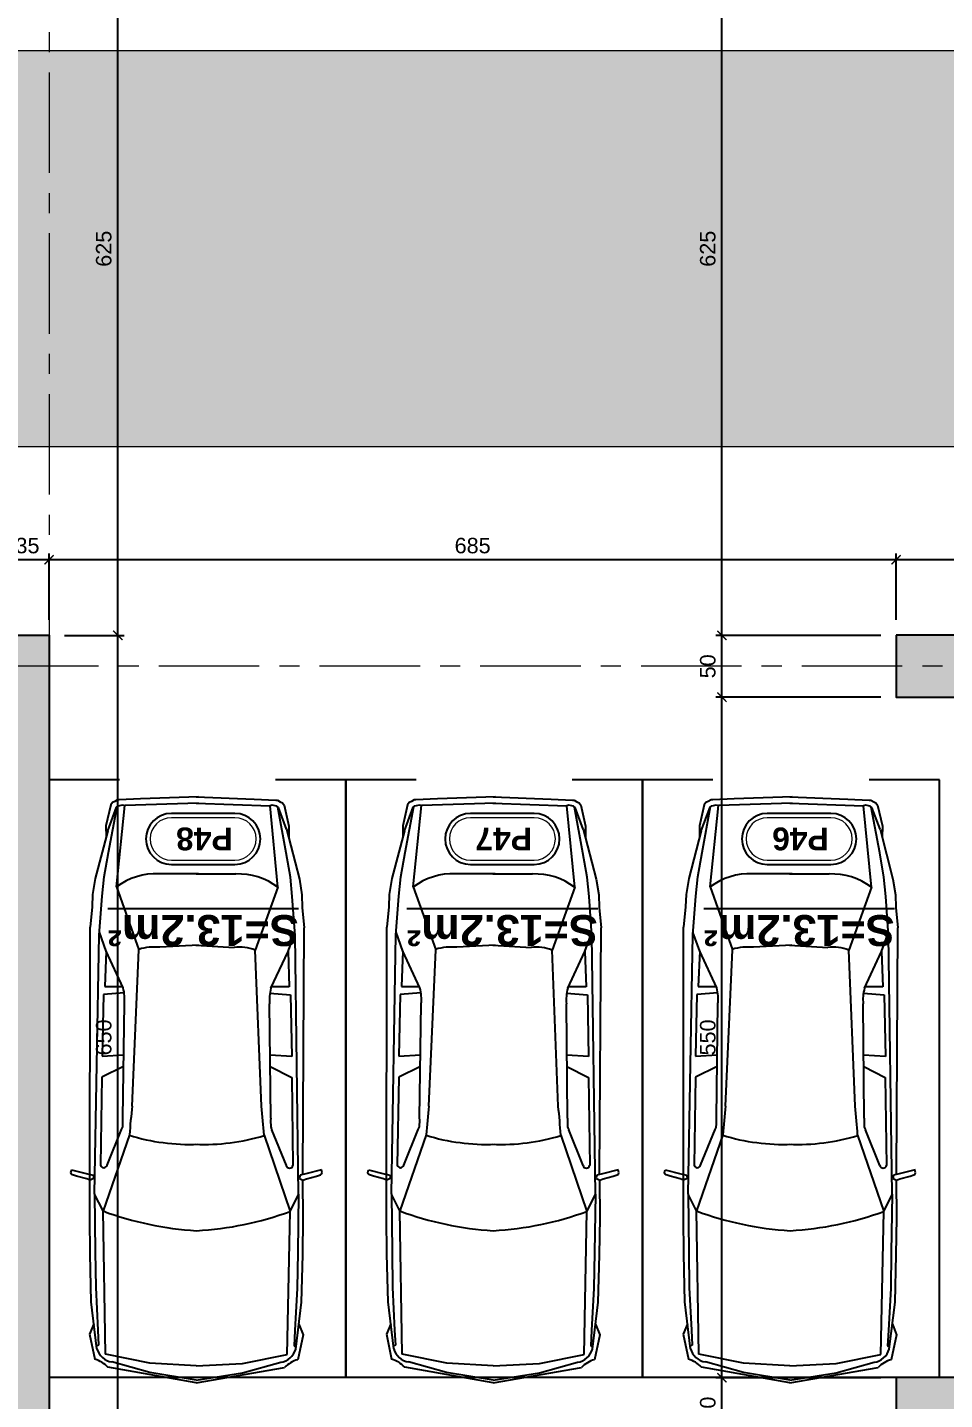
# Model space of a CAD drawing. Header units: centimetres. Extents: x 60496 to 66049, y -55119 to -48212.
# Drawn here: x 62635 to 63377, y -51265 to -50156 of the extents above; entities that cross this region are included whole.
import ezdxf
from ezdxf.enums import TextEntityAlignment as Align

# ---------------------------------------------------------------- set-up
doc = ezdxf.new("R2010")
doc.units = ezdxf.units.CM
doc.header["$LTSCALE"] = 50
doc.header["$MEASUREMENT"] = 0
doc.linetypes.add('AXES', pattern=[2, 1.25, -0.25, 0.25, -0.25])
doc.linetypes.add('CONTINU', pattern=[0])
doc.layers.get('0').update_dxf_attribs({"color": 8})
for name, color, linetype in [('AXES', 10, 'AXES'), ('BETON COUPE', 3, 'CONTINU'), ('BETON TRAME', 252, 'Continuous'), ('COTE 50ème', 1, 'Continuous'), ('FINI', 251, 'Continuous'), ('PILIER', 7, 'Continuous'), ('TEXTE', 7, 'Continuous')]:
    doc.layers.add(name, color=color, linetype=linetype)
for name, color, linetype, lineweight in [('BETON HACHURE', 253, 'Continuous', 13), ('EXISTANT COUPE', 251, 'Continuous', 40), ('MACONNERIE COUPE', 7, 'Continuous', 30)]:
    doc.layers.add(name, color=color, linetype=linetype, lineweight=lineweight)
doc.layers.add('New_2D Drafting - General_Pen_No__4', color=252, linetype='Continuous', lineweight=13, true_color=0x696969)
doc.styles.add('BRMNAMES', font='swisseb.ttf', dxfattribs={"height": 20})
doc.styles.add('RS_TEXT_1.50', font='arial.ttf', dxfattribs={"height": 12.5})
doc.styles.add('RS_TXT_50', font='arial.ttf', dxfattribs={"height": 12.5})
doc.dimstyles.new('RS_50CM_LINEAIRE', dxfattribs={"dimscale": 5, "dimtxt": 12.5, "dimasz": 1.5, "dimexe": 1, "dimexo": 2.5, "dimgap": 1, "dimtad": 1, "dimdec": 1, "dimrnd": 0.5, "dimdsep": 46, "dimtxsty": 'RS_TXT_50', "dimblk1": 'ARCHTICK', "dimblk2": 'ARCHTICK', "dimsah": 1, "dimcen": 2.5, "dimdle": 1, "dimclrt": 4, "dimadec": 0, "dimazin": 2, "dimtfac": 1, "dimtdec": 1, "dimtix": 1, "dimtmove": 2, "dimatfit": 3, "dimfxl": 1, "dimtolj": 1, "dimtzin": 0, "dimarcsym": 0})

# ---------------------------------------------------------------- blocks, each defined once
blk = doc.blocks.new('A$Ce9568e5d')
at = {"layer": 'AXES', "lineweight": 5, "ltscale": 1.3}
for p, q in [((35, 1580), (35, -1344.97)), ((3195, 190), (-1985, 190))]:
    blk.add_line(p, q, dxfattribs=at)
blk = doc.blocks.new('_ArchTick')
at = {"color": 0, "linetype": 'ByBlock', "const_width": 0.15}
blk.add_lwpolyline([(-0.5, -0.5), (0.5, 0.5)], dxfattribs=at)
blk = doc.blocks.new('*D1273')
at = {"layer": 'COTE 50ème', "color": 0, "lineweight": -2, "ltscale": 0.5, "transparency": 16777216}
for p, q in [((62665.5, -50647.4), (62713.6, -50647.4)), ((62708.6, -51302.4), (62708.6, -50642.4)), ((62665.5, -51297.4), (62713.6, -51297.4))]:
    blk.add_line(p, q, dxfattribs=at)
at = {"layer": 'Defpoints', "color": 0, "ltscale": 0.5, "transparency": 16777216}
for p in [(62653, -50647.4), (62708.6, -50647.4), (62653, -51297.4)]:
    blk.add_point(p, dxfattribs=at)
at = {"layer": 'COTE 50ème', "color": 0, "lineweight": -2, "ltscale": 0.5, "transparency": 16777216, "xscale": 7.5, "yscale": 7.5, "zscale": 7.5}
for p, rotation in [((62708.6, -50647.4), 90), ((62708.6, -51297.4), 270)]:
    blk.add_blockref('_ArchTick', p, dxfattribs=dict(at, rotation=rotation))
at = {"layer": 'COTE 50ème', "color": 4, "ltscale": 0.5, "transparency": 16777216, "insert": (62697.2, -50972.4), "char_height": 12.5, "attachment_point": 5, "rotation": 90, "style": 'RS_TXT_50'}
blk.add_mtext('\\A1;650', dxfattribs=at)
blk = doc.blocks.new('*D1274')
at = {"layer": 'COTE 50ème', "color": 0, "lineweight": -2, "ltscale": 0.5, "transparency": 16777216}
for p, q in [((62708.6, -50652.4), (62708.6, -50017.4)), ((62665.5, -50022.4), (62713.6, -50022.4)), ((62665.5, -50647.4), (62713.6, -50647.4))]:
    blk.add_line(p, q, dxfattribs=at)
at = {"layer": 'Defpoints', "color": 0, "ltscale": 0.5, "transparency": 16777216}
for p in [(62653, -50022.4), (62708.6, -50022.4), (62653, -50647.4)]:
    blk.add_point(p, dxfattribs=at)
at = {"layer": 'COTE 50ème', "color": 0, "lineweight": -2, "ltscale": 0.5, "transparency": 16777216, "xscale": 7.5, "yscale": 7.5, "zscale": 7.5}
for p, rotation in [((62708.6, -50022.4), 90), ((62708.6, -50647.4), 270)]:
    blk.add_blockref('_ArchTick', p, dxfattribs=dict(at, rotation=rotation))
at = {"layer": 'COTE 50ème', "color": 4, "ltscale": 0.5, "transparency": 16777216, "insert": (62697.2, -50334.9), "char_height": 12.5, "attachment_point": 5, "rotation": 90, "style": 'RS_TXT_50'}
blk.add_mtext('\\A1;625', dxfattribs=at)
blk = doc.blocks.new('*D1293')
at = {"layer": 'COTE 50ème', "color": 0, "lineweight": -2, "ltscale": 0.5, "transparency": 16777216}
for p, q in [((63325.5, -51247.4), (63192.1, -51247.4)), ((63197.1, -51302.4), (63197.1, -51242.4)), ((63325.5, -51297.4), (63192.1, -51297.4))]:
    blk.add_line(p, q, dxfattribs=at)
at = {"layer": 'Defpoints', "color": 0, "ltscale": 0.5, "transparency": 16777216}
for p in [(63197.1, -51247.4), (63338, -51247.4), (63338, -51297.4)]:
    blk.add_point(p, dxfattribs=at)
at = {"layer": 'COTE 50ème', "color": 0, "lineweight": -2, "ltscale": 0.5, "transparency": 16777216, "xscale": 7.5, "yscale": 7.5, "zscale": 7.5}
for p, rotation in [((63197.1, -51247.4), 90), ((63197.1, -51297.4), 270)]:
    blk.add_blockref('_ArchTick', p, dxfattribs=dict(at, rotation=rotation))
at = {"layer": 'COTE 50ème', "color": 4, "ltscale": 0.5, "transparency": 16777216, "insert": (63185.7, -51272.4), "char_height": 12.5, "attachment_point": 5, "rotation": 90, "style": 'RS_TXT_50'}
blk.add_mtext('\\A1;50', dxfattribs=at)
blk = doc.blocks.new('*D1294')
at = {"layer": 'COTE 50ème', "color": 0, "lineweight": -2, "ltscale": 0.5, "transparency": 16777216}
for p, q in [((63197.1, -51252.4), (63197.1, -50692.4)), ((63325.5, -50697.4), (63192.1, -50697.4)), ((63325.5, -51247.4), (63192.1, -51247.4))]:
    blk.add_line(p, q, dxfattribs=at)
at = {"layer": 'Defpoints', "color": 0, "ltscale": 0.5, "transparency": 16777216}
for p in [(63197.1, -50697.4), (63338, -50697.4), (63338, -51247.4)]:
    blk.add_point(p, dxfattribs=at)
at = {"layer": 'COTE 50ème', "color": 0, "lineweight": -2, "ltscale": 0.5, "transparency": 16777216, "xscale": 7.5, "yscale": 7.5, "zscale": 7.5}
for p, rotation in [((63197.1, -50697.4), 90), ((63197.1, -51247.4), 270)]:
    blk.add_blockref('_ArchTick', p, dxfattribs=dict(at, rotation=rotation))
at = {"layer": 'COTE 50ème', "color": 4, "ltscale": 0.5, "transparency": 16777216, "insert": (63185.7, -50972.4), "char_height": 12.5, "attachment_point": 5, "rotation": 90, "style": 'RS_TXT_50'}
blk.add_mtext('\\A1;550', dxfattribs=at)
blk = doc.blocks.new('*D1295')
at = {"layer": 'COTE 50ème', "color": 0, "lineweight": -2, "ltscale": 0.5, "transparency": 16777216}
for p, q in [((63325.5, -50647.4), (63192.1, -50647.4)), ((63197.1, -50702.4), (63197.1, -50642.4)), ((63325.5, -50697.4), (63192.1, -50697.4))]:
    blk.add_line(p, q, dxfattribs=at)
at = {"layer": 'Defpoints', "color": 0, "ltscale": 0.5, "transparency": 16777216}
for p in [(63197.1, -50647.4), (63338, -50647.4), (63338, -50697.4)]:
    blk.add_point(p, dxfattribs=at)
at = {"layer": 'COTE 50ème', "color": 0, "lineweight": -2, "ltscale": 0.5, "transparency": 16777216, "xscale": 7.5, "yscale": 7.5, "zscale": 7.5}
for p, rotation in [((63197.1, -50647.4), 90), ((63197.1, -50697.4), 270)]:
    blk.add_blockref('_ArchTick', p, dxfattribs=dict(at, rotation=rotation))
at = {"layer": 'COTE 50ème', "color": 4, "ltscale": 0.5, "transparency": 16777216, "insert": (63185.7, -50672.4), "char_height": 12.5, "attachment_point": 5, "rotation": 90, "style": 'RS_TXT_50'}
blk.add_mtext('\\A1;50', dxfattribs=at)
blk = doc.blocks.new('*D1296')
at = {"layer": 'COTE 50ème', "color": 0, "lineweight": -2, "ltscale": 0.5, "transparency": 16777216}
for p, q in [((63197.1, -50652.4), (63197.1, -50017.4)), ((63325.5, -50022.4), (63192.1, -50022.4)), ((63325.5, -50647.4), (63192.1, -50647.4))]:
    blk.add_line(p, q, dxfattribs=at)
at = {"layer": 'Defpoints', "color": 0, "ltscale": 0.5, "transparency": 16777216}
for p in [(63197.1, -50022.4), (63338, -50022.4), (63338, -50647.4)]:
    blk.add_point(p, dxfattribs=at)
at = {"layer": 'COTE 50ème', "color": 0, "lineweight": -2, "ltscale": 0.5, "transparency": 16777216, "xscale": 7.5, "yscale": 7.5, "zscale": 7.5}
for p, rotation in [((63197.1, -50022.4), 90), ((63197.1, -50647.4), 270)]:
    blk.add_blockref('_ArchTick', p, dxfattribs=dict(at, rotation=rotation))
at = {"layer": 'COTE 50ème', "color": 4, "ltscale": 0.5, "transparency": 16777216, "insert": (63185.7, -50334.9), "char_height": 12.5, "attachment_point": 5, "rotation": 90, "style": 'RS_TXT_50'}
blk.add_mtext('\\A1;625', dxfattribs=at)
blk = doc.blocks.new('*D1238')
at = {"layer": 'COTE 50ème', "color": 0, "lineweight": -2, "ltscale": 0.5, "transparency": 16777216}
for p, q in [((63338, -50634.9), (63338, -50581.3)), ((63488, -50634.9), (63488, -50581.3)), ((63493, -50586.3), (63333, -50586.3))]:
    blk.add_line(p, q, dxfattribs=at)
at = {"layer": 'Defpoints', "color": 0, "ltscale": 0.5, "transparency": 16777216}
for p in [(63338, -50586.3), (63338, -50647.4), (63488, -50647.4)]:
    blk.add_point(p, dxfattribs=at)
at = {"layer": 'COTE 50ème', "color": 0, "lineweight": -2, "ltscale": 0.5, "transparency": 16777216, "xscale": 7.5, "yscale": 7.5, "zscale": 7.5, "rotation": 180}
blk.add_blockref('_ArchTick', (63338, -50586.3), dxfattribs=at)
at = {"layer": 'COTE 50ème', "color": 0, "lineweight": -2, "ltscale": 0.5, "transparency": 16777216, "xscale": 7.5, "yscale": 7.5, "zscale": 7.5}
blk.add_blockref('_ArchTick', (63488, -50586.3), dxfattribs=at)
at = {"layer": 'COTE 50ème', "color": 4, "ltscale": 0.5, "transparency": 16777216, "insert": (63413, -50574.9), "char_height": 12.5, "attachment_point": 5, "style": 'RS_TXT_50'}
blk.add_mtext('\\A1;150', dxfattribs=at)
blk = doc.blocks.new('*D1239')
at = {"layer": 'COTE 50ème', "color": 0, "lineweight": -2, "ltscale": 0.5, "transparency": 16777216}
for p, q in [((62653, -50634.9), (62653, -50581.3)), ((63338, -50634.9), (63338, -50581.3)), ((63343, -50586.3), (62648, -50586.3))]:
    blk.add_line(p, q, dxfattribs=at)
at = {"layer": 'Defpoints', "color": 0, "ltscale": 0.5, "transparency": 16777216}
for p in [(62653, -50586.3), (62653, -50647.4), (63338, -50647.4)]:
    blk.add_point(p, dxfattribs=at)
at = {"layer": 'COTE 50ème', "color": 0, "lineweight": -2, "ltscale": 0.5, "transparency": 16777216, "xscale": 7.5, "yscale": 7.5, "zscale": 7.5, "rotation": 180}
blk.add_blockref('_ArchTick', (62653, -50586.3), dxfattribs=at)
at = {"layer": 'COTE 50ème', "color": 0, "lineweight": -2, "ltscale": 0.5, "transparency": 16777216, "xscale": 7.5, "yscale": 7.5, "zscale": 7.5}
blk.add_blockref('_ArchTick', (63338, -50586.3), dxfattribs=at)
at = {"layer": 'COTE 50ème', "color": 4, "ltscale": 0.5, "transparency": 16777216, "insert": (62995.5, -50574.9), "char_height": 12.5, "attachment_point": 5, "style": 'RS_TXT_50'}
blk.add_mtext('\\A1;685', dxfattribs=at)
blk = doc.blocks.new('*D1240')
at = {"layer": 'COTE 50ème', "color": 0, "lineweight": -2, "ltscale": 0.5, "transparency": 16777216}
for p, q in [((62618, -50634.9), (62618, -50581.3)), ((62653, -50634.9), (62653, -50581.3)), ((62658, -50586.3), (62613, -50586.3))]:
    blk.add_line(p, q, dxfattribs=at)
at = {"layer": 'Defpoints', "color": 0, "ltscale": 0.5, "transparency": 16777216}
for p in [(62618, -50586.3), (62618, -50647.4), (62653, -50647.4)]:
    blk.add_point(p, dxfattribs=at)
at = {"layer": 'COTE 50ème', "color": 0, "lineweight": -2, "ltscale": 0.5, "transparency": 16777216, "xscale": 7.5, "yscale": 7.5, "zscale": 7.5, "rotation": 180}
blk.add_blockref('_ArchTick', (62618, -50586.3), dxfattribs=at)
at = {"layer": 'COTE 50ème', "color": 0, "lineweight": -2, "ltscale": 0.5, "transparency": 16777216, "xscale": 7.5, "yscale": 7.5, "zscale": 7.5}
blk.add_blockref('_ArchTick', (62653, -50586.3), dxfattribs=at)
at = {"layer": 'COTE 50ème', "color": 4, "ltscale": 0.5, "transparency": 16777216, "insert": (62635.5, -50574.9), "char_height": 12.5, "attachment_point": 5, "style": 'RS_TXT_50'}
blk.add_mtext('\\A1;35', dxfattribs=at)
blk = doc.blocks.new('PILIER')
at = {"color": 252}
blk.add_lwpolyline([(1.563, 1.2), (-1.437, 1.2, 1), (-1.437, -1.2), (1.563, -1.2, 1), (1.563, 1.2, -1)], format="xyb", dxfattribs=at)
at = {"color": 10, "lineweight": 20}
blk.add_lwpolyline([(1.563, 1), (-1.437, 1, 1), (-1.437, -1), (1.563, -1, 1)], format="xyb", close=True, dxfattribs=at)
at = {"color": 7, "style": 'BRMNAMES'}
blk.add_attdef('PILIER_TEXTE', text='', height=1.076, dxfattribs=at).set_placement((0, 0), align=Align.MIDDLE_CENTER)

msp = doc.modelspace()

# ---------------------------------------------------------------- hatches: boundary and pattern name
at = {"layer": 'BETON HACHURE', "transparency": 33554585}
h = msp.add_hatch(dxfattribs=at)
h.set_pattern_fill('ANSI37', color=256, scale=50, angle=270, style=0)
h.set_pattern_definition([(315, (-1160.4855, 19655.393), (4.4194174, 4.4194174), []), (45, (-1160.4855, 19655.393), (-4.4194174, 4.4194174), [])])
h.paths.add_polyline_path([(62772.95, -51847.22), (62797.95, -51847.22), (62797.95, -52172.22), (62772.95, -52172.22)], flags=0)
h.paths.add_polyline_path([(62772.95, -51847.22), (62797.95, -51847.22), (62797.95, -52172.22), (62772.95, -52172.22)], flags=0)
h.paths.add_polyline_path([(64952.95, -51987.36), (64952.95, -52037.36), (65032.95, -52037.36), (65032.95, -51987.36)], flags=0)
h.paths.add_polyline_path([(64572.95, -51987.36), (64572.95, -52037.36), (64652.95, -52037.36), (64652.95, -51987.36)], flags=0)
edge = h.paths.add_edge_path(flags=0)
edge.add_arc((64612.95, -50672.36), 40, 0, 360)
edge = h.paths.add_edge_path(flags=0)
edge.add_arc((64612.95, -49997.36), 40, 0, 360)
edge = h.paths.add_edge_path(flags=0)
edge.add_arc((64612.95, -51272.36), 40, 0, 360)
h.paths.add_polyline_path([(65692.87, -49527.22), (61269.11, -49527.22), (60879.82, -54263.92), (65445.45, -54713.51), (65692.87, -54713.51)])
edge = h.paths.add_edge_path(flags=0)
edge.add_arc((64612.95, -51272.36), 40, 0, 360)
h.paths.add_polyline_path([(63397.95, -49552.22), (63397.95, -49972.36), (63422.95, -49972.36), (63422.95, -49552.22), (64992.96, -49552.22), (64992.95, -51312.36), (65032.95, -51312.36), (65032.95, -49552.22), (65667.87, -49552.22), (65667.87, -53452.22), (65032.95, -53452.22), (65032.95, -52057.36), (64992.95, -52057.36), (64992.95, -53477.22), (65667.87, -53477.22), (65667.87, -54685.93), (65459.18, -54688.51), (64660.45, -54610.07), (64660.45, -54122.36), (64635.45, -54122.36), (64635.45, -54607.62), (63330.45, -54479.46), (63330.45, -54122.36), (63305.45, -54122.36), (63305.45, -54477.01), (62117.95, -54360.39), (62117.95, -54122.36), (62067.95, -54122.36), (62067.95, -54355.48), (60906.75, -54241.45), (61082.14, -52107.36), (61287.95, -52107.36), (61287.95, -52057.36), (61086.25, -52057.36), (61088.1, -52037.36), (61287.95, -52037.36), (61287.95, -51987.36), (61092.01, -51987.36), (61148.71, -51297.36), (61287.95, -51297.36), (61287.95, -51247.36), (61152.82, -51247.36), (61198.03, -50697.36), (61287.95, -50697.36), (61287.95, -50647.36), (61202.13, -50647.36), (61292.14, -49552.22), (62070.45, -49552.22), (62070.45, -49972.36), (62095.45, -49972.36), (62095.45, -49552.22)], flags=16)
h.paths.add_polyline_path([(64572.95, -51232.36), (64572.95, -51312.36), (64652.95, -51312.36), (64652.95, -51232.36)], flags=0)
at = {"layer": 'BETON TRAME', "transparency": 33554559}
h = msp.add_hatch(color=256, dxfattribs=at)
h.dxf.hatch_style = 1
h.paths.add_polyline_path([(62157.95, -51297.36), (62122.95, -51297.36), (62122.95, -50647.36), (62157.95, -50647.36), (62157.95, -50822.36), (62617.95, -50822.36), (62617.95, -50647.36), (62652.95, -50647.36), (62652.95, -51297.36), (62617.95, -51297.36), (62617.95, -50862.36), (62407.95, -50862.36), (62407.95, -51192.36), (62367.95, -51192.36), (62367.95, -50862.36), (62157.95, -50862.36)])
h.paths.add_polyline_path([(61287.95, -49972.36), (61287.95, -50022.36), (61437.95, -50022.36), (61437.95, -49972.36)])
h.paths.add_polyline_path([(62007.95, -49972.36), (62007.95, -50022.36), (62157.95, -50022.36), (62157.95, -49972.36)])
h.paths.add_polyline_path([(62617.95, -49972.36), (62617.95, -50022.36), (62767.95, -50022.36), (62767.95, -49972.36)])
h.paths.add_polyline_path([(63337.95, -49972.36), (63337.95, -50022.36), (63487.95, -50022.36), (63487.95, -49972.36)])
h.paths.add_polyline_path([(63337.95, -50647.36), (63337.95, -50697.36), (63487.95, -50697.36), (63487.95, -50647.36)])
h.paths.add_polyline_path([(61287.95, -50647.36), (61287.95, -50697.36), (61437.95, -50697.36), (61437.95, -50647.36)])
h.paths.add_polyline_path([(61287.95, -51247.36), (61287.95, -51297.36), (61437.95, -51297.36), (61437.95, -51247.36)])
h.paths.add_polyline_path([(63337.95, -51247.36), (63337.95, -51297.36), (63487.95, -51297.36), (63487.95, -51247.36)])
h.paths.add_polyline_path([(63337.95, -51987.36), (63337.95, -52037.36), (63487.95, -52037.36), (63487.95, -51987.36)])
h.paths.add_polyline_path([(61437.95, -52037.36), (61437.95, -51987.36), (61287.95, -51987.36), (61287.95, -52037.36)])
h.paths.add_polyline_path([(62102.95, -51987.36), (62102.95, -52037.36), (62227.95, -52037.36), (62227.95, -51987.36)])
h.paths.add_polyline_path([(62547.95, -51987.36), (62547.95, -52037.36), (62672.95, -52037.36), (62672.95, -51987.36)])
h.paths.add_polyline_path([(62522.95, -52037.36), (62547.95, -52037.36), (62547.95, -51532.36), (62522.95, -51532.36)])
h.paths.add_polyline_path([(62227.95, -52037.36), (62252.95, -52037.36), (62252.95, -51532.36), (62227.95, -51532.36)])
at = {"layer": 'New_2D Drafting - General_Pen_No__4', "linetype": 'Continuous', "lineweight": 0, "true_color": 0xc7c8ca, "transparency": 33554546}
h = msp.add_hatch(color=9, dxfattribs=at)
edge = h.paths.add_edge_path()
edge.add_line((64367.95, -51124.86), (64367.95, -50634.86))
edge.add_arc((63907.95, -50634.86), 460, 0, 90)
edge.add_line((63907.95, -50174.86), (62122.95, -50174.86))
edge.add_arc((62122.95, -50634.86), 460, 90, 180)
edge.add_line((61662.95, -50634.86), (61662.95, -53323.54))
edge.add_arc((62122.95, -53323.54), 460, 180, 266.91954)
edge.add_line((62098.23, -53782.88), (64199.36, -53895.95))
edge.add_line((64199.36, -53895.95), (64906.1, -53933.99))
edge.add_arc((64899.76, -54067.76), 133.92, 4.03594, 87.28895, ccw=False)
edge.add_line((65033.35, -54058.33), (65587.47, -54035.81))
edge.add_arc((64922.41, -54349.93), 735.52, 25.28163, 89.98749)
edge.add_line((64922.57, -53614.41), (64699.15, -53602.39))
edge.add_arc((64717.95, -53252.89), 350, 180, 266.91954, ccw=False)
edge.add_line((64367.95, -53252.89), (64367.95, -52144.86))
edge.add_arc((64717.95, -52144.86), 350, 90, 180, ccw=False)
edge.add_line((64717.95, -51794.86), (64722.95, -51794.86))
edge.add_arc((64722.95, -52144.86), 350, 6.15064, 90, ccw=False)
edge.add_line((65070.94, -52107.36), (65667.87, -52107.36))
edge.add_line((65667.87, -52107.36), (65667.87, -49527.22))
edge.add_line((65667.87, -49527.22), (65072.95, -49527.22))
edge.add_line((65072.95, -49527.22), (65072.95, -51124.86))
edge.add_arc((64722.95, -51124.86), 350, -90, 0, ccw=False)
edge.add_line((64722.95, -51474.86), (64717.95, -51474.86))
edge.add_arc((64717.95, -51124.86), 350, 180, 270, ccw=False)
edge = h.paths.add_edge_path(flags=16)
edge.add_arc((63697.95, -53198), 350, -93.08046, 0, ccw=False)
edge.add_line((63679.15, -53547.49), (62314.15, -53474.03))
edge.add_arc((62332.95, -53124.54), 350, 180, 266.91954, ccw=False)
edge.add_line((61982.95, -53124.54), (61982.95, -50844.86))
edge.add_arc((62332.95, -50844.86), 350, 90, 180, ccw=False)
edge.add_line((62332.95, -50494.86), (63697.95, -50494.86))
edge.add_arc((63697.95, -50844.86), 350, 0, 90, ccw=False)
edge.add_line((64047.95, -50844.86), (64047.95, -53198))

# ---------------------------------------------------------------- linework, layer by layer
at = {"layer": 'BETON COUPE'}
for points in [[(62157.95, -51297.36), (62122.95, -51297.36), (62122.95, -50647.36), (62157.95, -50647.36), (62157.95, -50822.36), (62617.95, -50822.36), (62617.95, -50647.36), (62652.95, -50647.36), (62652.95, -51297.36), (62617.95, -51297.36), (62617.95, -50862.36), (62407.95, -50862.36), (62407.95, -51192.36), (62367.95, -51192.36), (62367.95, -50862.36), (62157.95, -50862.36)], [(63337.95, -50647.36), (63337.95, -50697.36), (63487.95, -50697.36), (63487.95, -50647.36)], [(63337.95, -51247.36), (63337.95, -51297.36), (63487.95, -51297.36), (63487.95, -51247.36)]]:
    msp.add_lwpolyline(points, close=True, dxfattribs=at)
at = {"layer": 'EXISTANT COUPE', "lineweight": 5}
msp.add_lwpolyline([(64717.95, -51474.86, -0.4142136), (64367.95, -51124.86), (64367.95, -51124.86), (64367.95, -50634.86, 0.4142136), (63907.95, -50174.86), (62122.95, -50174.86, 0.4142136), (61662.95, -50634.86), (61662.95, -53323.54, 0.3985526)], format="xyb", dxfattribs=at)
msp.add_lwpolyline([(64047.95, -53198, -0.4300498), (63679.15, -53547.49), (62314.15, -53474.03, -0.3985526), (61982.95, -53124.54), (61982.95, -50844.86, -0.4142136), (62332.95, -50494.86), (63697.95, -50494.86, -0.4142136), (64047.95, -50844.86), (64047.95, -53198, -0.4300498)], format="xyb", close=True, dxfattribs=at)
at = {"layer": 'FINI'}
for p, q in [((62709.8, -50764.2), (62652.95, -50764.2)), ((62652.95, -50764.2), (62652.95, -51247.36)), ((62892.95, -50764.2), (62836.11, -50764.2)), ((62892.95, -51247.36), (62892.95, -50764.2)), ((62949.8, -50764.2), (62892.95, -50764.2)), ((62892.95, -50764.2), (62892.95, -51247.36)), ((63132.95, -50764.2), (63076.11, -50764.2)), ((63132.95, -51247.36), (63132.95, -50764.2)), ((63189.8, -50764.2), (63132.95, -50764.2)), ((63132.95, -50764.2), (63132.95, -51247.36)), ((63372.95, -50764.2), (63316.11, -50764.2)), ((63372.95, -51247.36), (63372.95, -50764.2)), ((62704.22, -50782.59), (62702.87, -50784.43)), ((62706.04, -50781.66), (62704.22, -50782.59)), ((62708.31, -50780.26), (62706.04, -50781.66)), ((62709.69, -50780.24), (62708.31, -50780.26)), ((62726.97, -50779.61), (62709.69, -50780.24)), ((62773.92, -50783.09), (62714.23, -50784.89)), ((62773.93, -50777.79), (62726.97, -50779.61)), ((62771.96, -50783.08), (62831.65, -50785.13)), ((62771.97, -50777.79), (62818.93, -50779.8)), ((62818.93, -50779.8), (62836.21, -50780.51)), ((62836.21, -50780.51), (62837.58, -50780.53)), ((62837.58, -50780.53), (62839.85, -50781.93)), ((62839.85, -50781.93), (62841.66, -50782.87)), ((62841.66, -50782.87), (62843.01, -50784.72)), ((62944.22, -50782.59), (62942.87, -50784.43)), ((62946.04, -50781.66), (62944.22, -50782.59)), ((62948.31, -50780.26), (62946.04, -50781.66)), ((62949.69, -50780.24), (62948.31, -50780.26)), ((62966.97, -50779.61), (62949.69, -50780.24)), ((63013.92, -50783.09), (62954.23, -50784.89)), ((63013.93, -50777.79), (62966.97, -50779.61)), ((63011.96, -50783.08), (63071.65, -50785.13)), ((63011.97, -50777.79), (63058.93, -50779.8)), ((63058.93, -50779.8), (63076.21, -50780.51)), ((63076.21, -50780.51), (63077.58, -50780.53)), ((63077.58, -50780.53), (63079.85, -50781.93)), ((63079.85, -50781.93), (63081.66, -50782.87)), ((63081.66, -50782.87), (63083.01, -50784.72)), ((63184.22, -50782.59), (63182.87, -50784.43)), ((63186.04, -50781.66), (63184.22, -50782.59)), ((63188.31, -50780.26), (63186.04, -50781.66)), ((63189.69, -50780.24), (63188.31, -50780.26)), ((63206.97, -50779.61), (63189.69, -50780.24)), ((63253.92, -50783.09), (63194.23, -50784.89)), ((63253.93, -50777.79), (63206.97, -50779.61)), ((63251.96, -50783.08), (63311.65, -50785.13)), ((63251.97, -50777.79), (63298.93, -50779.8)), ((63298.93, -50779.8), (63316.21, -50780.51)), ((63316.21, -50780.51), (63317.58, -50780.53)), ((63317.58, -50780.53), (63319.85, -50781.93)), ((63319.85, -50781.93), (63321.66, -50782.87)), ((63321.66, -50782.87), (63323.01, -50784.72)), ((62702.87, -50784.43), (62698.94, -50801.39)), ((62700.36, -50805.49), (62707.46, -50786.21)), ((62701, -50822.86), (62707.99, -50785.85)), ((62707.46, -50786.21), (62708.83, -50785.28)), ((62707.51, -50850.66), (62714.23, -50784.89)), ((62708.83, -50785.28), (62710.19, -50784.81)), ((62710.19, -50784.81), (62712.47, -50784.33)), ((62712.47, -50784.33), (62714.23, -50784.89)), ((62833.41, -50784.58), (62831.65, -50785.13)), ((62838.09, -50850.93), (62831.65, -50785.13)), ((62835.69, -50785.07), (62833.41, -50784.58)), ((62837.05, -50785.55), (62835.69, -50785.07)), ((62838.41, -50786.48), (62837.05, -50785.55)), ((62844.72, -50823.16), (62837.89, -50786.12)), ((62845.01, -50803.96), (62838.41, -50786.48)), ((62843.01, -50784.72), (62846.87, -50801.7)), ((62942.87, -50784.43), (62938.94, -50801.39)), ((62940.36, -50805.49), (62947.46, -50786.21)), ((62941, -50822.86), (62947.99, -50785.85)), ((62947.46, -50786.21), (62948.83, -50785.28)), ((62947.51, -50850.66), (62954.23, -50784.89)), ((62948.83, -50785.28), (62950.19, -50784.81)), ((62950.19, -50784.81), (62952.47, -50784.33)), ((62952.47, -50784.33), (62954.23, -50784.89)), ((63073.41, -50784.58), (63071.65, -50785.13)), ((63078.09, -50850.93), (63071.65, -50785.13)), ((63075.69, -50785.07), (63073.41, -50784.58)), ((63077.05, -50785.55), (63075.69, -50785.07)), ((63078.41, -50786.48), (63077.05, -50785.55)), ((63084.72, -50823.16), (63077.89, -50786.12)), ((63085.01, -50803.96), (63078.41, -50786.48)), ((63083.01, -50784.72), (63086.87, -50801.7)), ((63182.87, -50784.43), (63178.94, -50801.39)), ((63180.36, -50805.49), (63187.46, -50786.21)), ((63181, -50822.86), (63187.99, -50785.85)), ((63187.46, -50786.21), (63188.83, -50785.28)), ((63187.51, -50850.66), (63194.23, -50784.89)), ((63188.83, -50785.28), (63190.19, -50784.81)), ((63190.19, -50784.81), (63192.47, -50784.33)), ((63192.47, -50784.33), (63194.23, -50784.89)), ((63313.41, -50784.58), (63311.65, -50785.13)), ((63318.09, -50850.93), (63311.65, -50785.13)), ((63315.69, -50785.07), (63313.41, -50784.58)), ((63317.05, -50785.55), (63315.69, -50785.07)), ((63318.41, -50786.48), (63317.05, -50785.55)), ((63324.72, -50823.16), (63317.89, -50786.12)), ((63325.01, -50803.96), (63318.41, -50786.48)), ((63323.01, -50784.72), (63326.87, -50801.7)), ((62698.94, -50801.39), (62699.04, -50810.52)), ((62845.01, -50803.96), (62855.37, -50844.35)), ((62846.87, -50801.7), (62846.73, -50810.69)), ((62938.94, -50801.39), (62939.04, -50810.52)), ((63085.01, -50803.96), (63095.37, -50844.35)), ((63086.87, -50801.7), (63086.73, -50810.69)), ((63178.94, -50801.39), (63179.04, -50810.52)), ((63325.01, -50803.96), (63335.37, -50844.35)), ((63326.87, -50801.7), (63326.73, -50810.69)), ((62700.36, -50805.49), (62690.26, -50844.01)), ((62940.36, -50805.49), (62930.26, -50844.01)), ((63180.36, -50805.49), (63170.26, -50844.01)), ((62697.56, -50842.56), (62701, -50822.86)), ((62848.08, -50842.87), (62844.72, -50823.16)), ((62937.56, -50842.56), (62941, -50822.86)), ((63088.08, -50842.87), (63084.72, -50823.16)), ((63177.56, -50842.56), (63181, -50822.86)), ((63328.08, -50842.87), (63324.72, -50823.16)), ((62690.26, -50844.01), (62688.11, -50856.84)), ((62695.9, -50858.12), (62697.56, -50842.56)), ((62773.81, -50840.17), (62741.69, -50840.11)), ((62771.85, -50840.17), (62803.96, -50840.24)), ((62849.68, -50858.44), (62848.08, -50842.87)), ((62855.37, -50844.35), (62857.47, -50857.19)), ((62930.26, -50844.01), (62928.11, -50856.84)), ((62935.9, -50858.12), (62937.56, -50842.56)), ((63013.81, -50840.17), (62981.69, -50840.11)), ((63011.85, -50840.17), (63043.96, -50840.24)), ((63089.68, -50858.44), (63088.08, -50842.87)), ((63095.37, -50844.35), (63097.47, -50857.19)), ((63170.26, -50844.01), (63168.11, -50856.84)), ((63175.9, -50858.12), (63177.56, -50842.56)), ((63253.81, -50840.17), (63221.69, -50840.11)), ((63251.85, -50840.17), (63283.96, -50840.24)), ((63329.68, -50858.44), (63328.08, -50842.87)), ((63335.37, -50844.35), (63337.47, -50857.19)), ((62688.11, -50856.84), (62687.77, -50866.9)), ((62693.5, -50889.7), (62695.9, -50858.12)), ((62707.53, -50850.52), (62725.65, -50901.6)), ((62838.08, -50850.79), (62819.74, -50901.8)), ((62851.95, -50890.03), (62849.68, -50858.44)), ((62857.47, -50857.19), (62857.77, -50867.25)), ((62928.11, -50856.84), (62927.77, -50866.9)), ((62933.5, -50889.7), (62935.9, -50858.12)), ((62947.53, -50850.52), (62965.65, -50901.6)), ((63078.08, -50850.79), (63059.74, -50901.8)), ((63091.95, -50890.03), (63089.68, -50858.44)), ((63097.47, -50857.19), (63097.77, -50867.25)), ((63168.11, -50856.84), (63167.77, -50866.9)), ((63173.5, -50889.7), (63175.9, -50858.12)), ((63187.53, -50850.52), (63205.65, -50901.6)), ((63318.08, -50850.79), (63299.74, -50901.8)), ((63331.95, -50890.03), (63329.68, -50858.44)), ((63337.47, -50857.19), (63337.77, -50867.25)), ((62687.77, -50866.9), (62686.12, -50883.38)), ((62857.77, -50867.25), (62859.36, -50883.74)), ((62927.77, -50866.9), (62926.12, -50883.38)), ((63097.77, -50867.25), (63099.36, -50883.74)), ((63167.77, -50866.9), (63166.12, -50883.38)), ((63337.77, -50867.25), (63339.36, -50883.74)), ((62685.92, -51117.95), (62686.12, -50883.38)), ((62689.83, -51098.7), (62693.5, -50889.7)), ((62699.13, -50902.61), (62693.69, -50887.2)), ((62846.26, -50902.91), (62851.77, -50887.52)), ((62854.75, -51099.04), (62851.95, -50890.03)), ((62858.2, -51082.63), (62859.36, -50883.74)), ((62925.92, -51117.95), (62926.12, -50883.38)), ((62929.83, -51098.7), (62933.5, -50889.7)), ((62939.13, -50902.61), (62933.69, -50887.2)), ((63086.26, -50902.91), (63091.77, -50887.52)), ((63094.75, -51099.04), (63091.95, -50890.03)), ((63098.2, -51082.63), (63099.36, -50883.74)), ((63165.92, -51117.95), (63166.12, -50883.38)), ((63169.83, -51098.7), (63173.5, -50889.7)), ((63179.13, -50902.61), (63173.69, -50887.2)), ((63326.26, -50902.91), (63331.77, -50887.52)), ((63334.75, -51099.04), (63331.95, -50890.03)), ((63338.2, -51082.63), (63339.36, -50883.74)), ((62699.13, -50902.61), (62698.01, -50931.25)), ((62712.86, -50932.34), (62699.13, -50902.61)), ((62720.09, -51027.83), (62725.65, -50901.6)), ((62773.7, -50897.7), (62742.63, -50899.52)), ((62771.71, -50897.69), (62802.77, -50899.64)), ((62824.78, -51028.05), (62819.74, -50901.8)), ((62832.41, -50932.59), (62846.26, -50902.91)), ((62846.26, -50902.91), (62847.26, -50931.56)), ((62939.13, -50902.61), (62938.01, -50931.25)), ((62952.86, -50932.34), (62939.13, -50902.61)), ((62960.09, -51027.83), (62965.65, -50901.6)), ((63013.7, -50897.7), (62982.63, -50899.52)), ((63011.71, -50897.69), (63042.77, -50899.64)), ((63064.78, -51028.05), (63059.74, -50901.8)), ((63072.41, -50932.59), (63086.26, -50902.91)), ((63086.26, -50902.91), (63087.26, -50931.56)), ((63179.13, -50902.61), (63178.01, -50931.25)), ((63192.86, -50932.34), (63179.13, -50902.61)), ((63200.09, -51027.83), (63205.65, -50901.6)), ((63253.7, -50897.7), (63222.63, -50899.52)), ((63251.71, -50897.69), (63282.77, -50899.64)), ((63304.78, -51028.05), (63299.74, -50901.8)), ((63312.41, -50932.59), (63326.26, -50902.91)), ((63326.26, -50902.91), (63327.26, -50931.56)), ((62696.94, -50937.61), (62695.77, -50987.47)), ((62713.71, -50936.45), (62696.94, -50937.61)), ((62698.01, -50931.25), (62712.24, -50931.28)), ((62831.54, -50936.69), (62848.31, -50937.92)), ((62847.26, -50931.56), (62832.9, -50931.53)), ((62848.31, -50937.92), (62849.27, -50987.78)), ((62936.94, -50937.61), (62935.77, -50987.47)), ((62953.71, -50936.45), (62936.94, -50937.61)), ((62938.01, -50931.25), (62952.24, -50931.28)), ((63071.54, -50936.69), (63088.31, -50937.92)), ((63087.26, -50931.56), (63072.9, -50931.53)), ((63088.31, -50937.92), (63089.27, -50987.78)), ((63176.94, -50937.61), (63175.77, -50987.47)), ((63193.71, -50936.45), (63176.94, -50937.61)), ((63178.01, -50931.25), (63192.24, -50931.28)), ((63311.54, -50936.69), (63328.31, -50937.92)), ((63327.26, -50931.56), (63312.9, -50931.53)), ((63328.31, -50937.92), (63329.27, -50987.78)), ((62712.64, -51037.36), (62713.9, -50945.07)), ((62832.19, -51037.61), (62831.32, -50945.31)), ((62952.64, -51037.36), (62953.9, -50945.07)), ((63072.19, -51037.61), (63071.32, -50945.31)), ((63192.64, -51037.36), (63193.9, -50945.07)), ((63312.19, -51037.61), (63311.32, -50945.31)), ((62695.77, -50987.47), (62713.33, -50986.47)), ((62849.27, -50987.78), (62831.71, -50986.72)), ((62935.77, -50987.47), (62953.33, -50986.47)), ((63089.27, -50987.78), (63071.71, -50986.72)), ((63175.77, -50987.47), (63193.33, -50986.47)), ((63329.27, -50987.78), (63311.71, -50986.72)), ((62695.74, -51004.44), (62694.53, -51075.51)), ((62713.21, -50995.75), (62695.74, -51004.44)), ((62831.8, -50996), (62849.23, -51004.76)), ((62849.23, -51004.76), (62850.15, -51075.84)), ((62935.74, -51004.44), (62934.53, -51075.51)), ((62953.21, -50995.75), (62935.74, -51004.44)), ((63071.8, -50996), (63089.23, -51004.76)), ((63089.23, -51004.76), (63090.15, -51075.84)), ((63175.74, -51004.44), (63174.53, -51075.51)), ((63193.21, -50995.75), (63175.74, -51004.44)), ((63311.8, -50996), (63329.23, -51004.76)), ((63329.23, -51004.76), (63330.15, -51075.84)), ((62699.83, -51075.52), (62711.56, -51046.91)), ((62844.84, -51075.82), (62833.23, -51047.16)), ((62939.83, -51075.52), (62951.56, -51046.91)), ((63084.84, -51075.82), (63073.23, -51047.16)), ((63179.83, -51075.52), (63191.56, -51046.91)), ((63324.84, -51075.82), (63313.23, -51047.16)), ((62717.92, -51051.16), (62696.58, -51112.65)), ((62826.86, -51051.39), (62847.95, -51112.96)), ((62957.92, -51051.16), (62936.58, -51112.65)), ((63066.86, -51051.39), (63087.95, -51112.96)), ((63197.92, -51051.16), (63176.58, -51112.65)), ((63306.86, -51051.39), (63327.95, -51112.96)), ((62670.68, -51081.59), (62671.27, -51079.34)), ((62671.12, -51082.97), (62670.68, -51081.59)), ((62671.16, -51079.31), (62683.93, -51082.65)), ((62873.29, -51079.31), (62860.53, -51082.65)), ((62873.78, -51081.59), (62873.19, -51079.34)), ((62873.33, -51082.97), (62873.78, -51081.59)), ((62910.68, -51081.59), (62911.27, -51079.34)), ((62911.12, -51082.97), (62910.68, -51081.59)), ((62911.16, -51079.31), (62923.93, -51082.65)), ((63113.29, -51079.31), (63100.53, -51082.65)), ((63113.78, -51081.59), (63113.19, -51079.34)), ((63113.33, -51082.97), (63113.78, -51081.59)), ((63150.68, -51081.59), (63151.27, -51079.34)), ((63151.12, -51082.97), (63150.68, -51081.59)), ((63151.16, -51079.31), (63163.93, -51082.65)), ((63353.29, -51079.31), (63340.53, -51082.65)), ((63353.78, -51081.59), (63353.19, -51079.34)), ((63353.33, -51082.97), (63353.78, -51081.59)), ((62672.03, -51083.43), (62671.12, -51082.97)), ((62675.22, -51084.38), (62672.03, -51083.43)), ((62683.43, -51086.76), (62675.22, -51084.38)), ((62686.16, -51087.7), (62683.43, -51086.76)), ((62683.93, -51082.65), (62688.49, -51083.61)), ((62688.92, -51086.36), (62686.16, -51087.7)), ((62686.25, -51083.14), (62686.26, -51082.63)), ((62688.49, -51083.61), (62688.93, -51085.44)), ((62688.93, -51085.44), (62688.92, -51086.36)), ((62855.97, -51083.61), (62855.53, -51085.44)), ((62855.53, -51085.44), (62855.54, -51086.36)), ((62855.54, -51086.36), (62858.3, -51087.7)), ((62860.53, -51082.65), (62855.97, -51083.61)), ((62858.21, -51083.14), (62858.2, -51082.63)), ((62858.58, -51118.31), (62858.26, -51087.7)), ((62858.3, -51087.7), (62861.03, -51086.76)), ((62861.03, -51086.76), (62869.23, -51084.38)), ((62869.23, -51084.38), (62872.43, -51083.43)), ((62872.43, -51083.43), (62873.33, -51082.97)), ((62912.03, -51083.43), (62911.12, -51082.97)), ((62915.22, -51084.38), (62912.03, -51083.43)), ((62923.43, -51086.76), (62915.22, -51084.38)), ((62926.16, -51087.7), (62923.43, -51086.76)), ((62923.93, -51082.65), (62928.49, -51083.61)), ((62928.92, -51086.36), (62926.16, -51087.7)), ((62926.25, -51083.14), (62926.26, -51082.63)), ((62928.49, -51083.61), (62928.93, -51085.44)), ((62928.93, -51085.44), (62928.92, -51086.36)), ((63095.97, -51083.61), (63095.53, -51085.44)), ((63095.53, -51085.44), (63095.54, -51086.36)), ((63095.54, -51086.36), (63098.3, -51087.7)), ((63100.53, -51082.65), (63095.97, -51083.61)), ((63098.21, -51083.14), (63098.2, -51082.63)), ((63098.58, -51118.31), (63098.26, -51087.7)), ((63098.3, -51087.7), (63101.03, -51086.76)), ((63101.03, -51086.76), (63109.23, -51084.38)), ((63109.23, -51084.38), (63112.43, -51083.43)), ((63112.43, -51083.43), (63113.33, -51082.97)), ((63152.03, -51083.43), (63151.12, -51082.97)), ((63155.22, -51084.38), (63152.03, -51083.43)), ((63163.43, -51086.76), (63155.22, -51084.38)), ((63166.16, -51087.7), (63163.43, -51086.76)), ((63163.93, -51082.65), (63168.49, -51083.61)), ((63168.92, -51086.36), (63166.16, -51087.7)), ((63166.25, -51083.14), (63166.26, -51082.63)), ((63168.49, -51083.61), (63168.93, -51085.44)), ((63168.93, -51085.44), (63168.92, -51086.36)), ((63335.97, -51083.61), (63335.53, -51085.44)), ((63335.53, -51085.44), (63335.54, -51086.36)), ((63335.54, -51086.36), (63338.3, -51087.7)), ((63340.53, -51082.65), (63335.97, -51083.61)), ((63338.21, -51083.14), (63338.2, -51082.63)), ((63338.58, -51118.31), (63338.26, -51087.7)), ((63338.3, -51087.7), (63341.03, -51086.76)), ((63341.03, -51086.76), (63349.23, -51084.38)), ((63349.23, -51084.38), (63352.43, -51083.43)), ((63352.43, -51083.43), (63353.33, -51082.97)), ((62689.83, -51098.7), (62690.34, -51145.79)), ((62696.58, -51112.65), (62689.83, -51099.09)), ((62847.95, -51112.96), (62854.75, -51099.43)), ((62854.75, -51099.04), (62854.05, -51146.13)), ((62929.83, -51098.7), (62930.34, -51145.79)), ((62936.58, -51112.65), (62929.83, -51099.09)), ((63087.95, -51112.96), (63094.75, -51099.43)), ((63094.75, -51099.04), (63094.05, -51146.13)), ((63169.83, -51098.7), (63170.34, -51145.79)), ((63176.58, -51112.65), (63169.83, -51099.09)), ((63327.95, -51112.96), (63334.75, -51099.43)), ((63334.75, -51099.04), (63334.05, -51146.13)), ((62698.46, -51228.28), (62696.58, -51112.65)), ((62845.59, -51228.59), (62847.95, -51112.96)), ((62938.46, -51228.28), (62936.58, -51112.65)), ((63085.59, -51228.59), (63087.95, -51112.96)), ((63178.46, -51228.28), (63176.58, -51112.65)), ((63325.59, -51228.59), (63327.95, -51112.96)), ((62686.24, -51147.67), (62685.92, -51117.95)), ((62858.13, -51148.02), (62858.58, -51118.31)), ((62926.24, -51147.67), (62925.92, -51117.95)), ((63098.13, -51148.02), (63098.58, -51118.31)), ((63166.24, -51147.67), (63165.92, -51117.95)), ((63338.13, -51148.02), (63338.58, -51118.31)), ((62687.12, -51186.06), (62686.24, -51147.67)), ((62690.34, -51145.79), (62690.65, -51174.59)), ((62854.05, -51146.13), (62853.62, -51174.93)), ((62857.1, -51186.42), (62858.13, -51148.02)), ((62927.12, -51186.06), (62926.24, -51147.67)), ((62930.34, -51145.79), (62930.65, -51174.59)), ((63094.05, -51146.13), (63093.62, -51174.93)), ((63097.1, -51186.42), (63098.13, -51148.02)), ((63167.12, -51186.06), (63166.24, -51147.67)), ((63170.34, -51145.79), (63170.65, -51174.59)), ((63334.05, -51146.13), (63333.62, -51174.93)), ((63337.1, -51186.42), (63338.13, -51148.02)), ((62690.65, -51174.59), (62692.39, -51208.87)), ((62853.62, -51174.93), (62851.73, -51209.2)), ((62930.65, -51174.59), (62932.39, -51208.87)), ((63093.62, -51174.93), (63091.73, -51209.2)), ((63170.65, -51174.59), (63172.39, -51208.87)), ((63333.62, -51174.93), (63331.73, -51209.2)), ((62691.64, -51223.97), (62687.12, -51186.06)), ((62852.42, -51224.3), (62857.1, -51186.42)), ((62931.64, -51223.97), (62927.12, -51186.06)), ((63092.42, -51224.3), (63097.1, -51186.42)), ((63171.64, -51223.97), (63167.12, -51186.06)), ((63332.42, -51224.3), (63337.1, -51186.42)), ((62689.23, -51203.73), (62685.76, -51212.34)), ((62854.92, -51204.07), (62858.35, -51212.7)), ((62929.23, -51203.73), (62925.76, -51212.34)), ((63094.92, -51204.07), (63098.35, -51212.7)), ((63169.23, -51203.73), (63165.76, -51212.34)), ((63334.92, -51204.07), (63338.35, -51212.7)), ((62685.76, -51212.34), (62689.96, -51232.51)), ((62692.39, -51208.87), (62692.99, -51221.21)), ((62851.73, -51209.2), (62851.09, -51221.54)), ((62858.35, -51212.7), (62854.06, -51232.85)), ((62925.76, -51212.34), (62929.96, -51232.51)), ((62932.39, -51208.87), (62932.99, -51221.21)), ((63091.73, -51209.2), (63091.09, -51221.54)), ((63098.35, -51212.7), (63094.06, -51232.85)), ((63165.76, -51212.34), (63169.96, -51232.51)), ((63172.39, -51208.87), (63172.99, -51221.21)), ((63331.73, -51209.2), (63331.09, -51221.54)), ((63338.35, -51212.7), (63334.06, -51232.85)), ((62692.99, -51221.21), (62691.41, -51222.02)), ((62851.09, -51221.54), (62852.66, -51222.35)), ((62932.99, -51221.21), (62931.41, -51222.02)), ((63091.09, -51221.54), (63092.66, -51222.35)), ((63172.99, -51221.21), (63171.41, -51222.02)), ((63331.09, -51221.54), (63332.66, -51222.35)), ((62734.51, -51235.78), (62698.46, -51228.28)), ((62734.49, -51243.21), (62703.75, -51234.66)), ((62772, -51237.89), (62734.51, -51235.78)), ((62772, -51237.89), (62809.5, -51235.94)), ((62809.49, -51243.36), (62840.27, -51234.94)), ((62809.5, -51235.94), (62845.59, -51228.59)), ((62974.51, -51235.78), (62938.46, -51228.28)), ((62974.49, -51243.21), (62943.75, -51234.66)), ((63012, -51237.89), (62974.51, -51235.78)), ((63012, -51237.89), (63049.5, -51235.94)), ((63049.49, -51243.36), (63080.27, -51234.94)), ((63049.5, -51235.94), (63085.59, -51228.59)), ((63214.51, -51235.78), (63178.46, -51228.28)), ((63214.49, -51243.21), (63183.75, -51234.66)), ((63252, -51237.89), (63214.51, -51235.78)), ((63252, -51237.89), (63289.5, -51235.94)), ((63289.49, -51243.36), (63320.27, -51234.94)), ((63289.5, -51235.94), (63325.59, -51228.59)), ((62892.95, -51247.36), (62652.95, -51247.36)), ((62771.97, -51251.47), (62700.56, -51238.89)), ((62771.98, -51249.36), (62734.49, -51243.21)), ((62771.97, -51251.47), (62843.44, -51239.19)), ((62771.98, -51249.36), (62809.49, -51243.36)), ((63132.95, -51247.36), (62892.95, -51247.36)), ((63011.97, -51251.47), (62940.56, -51238.89)), ((63011.98, -51249.36), (62974.49, -51243.21)), ((63011.97, -51251.47), (63083.44, -51239.19)), ((63011.98, -51249.36), (63049.49, -51243.36)), ((63372.95, -51247.36), (63132.95, -51247.36)), ((63251.97, -51251.47), (63180.56, -51238.89)), ((63251.98, -51249.36), (63214.49, -51243.21)), ((63251.97, -51251.47), (63323.44, -51239.19)), ((63251.98, -51249.36), (63289.49, -51243.36))]:
    msp.add_line(p, q, dxfattribs=at)
for centre, major_axis, ratio, start_param, end_param in [((62739.62, -50893.43), (-0.57, 53.36), 0.9999998, -0.0496496, 0.6326275), ((62805.81, -50893.57), (-0.48, 53.36), 0.9999998, -0.6565816, 0.0256956), ((62979.62, -50893.43), (-0.57, 53.36), 0.9999998, -0.0496496, 0.6326275), ((63045.81, -50893.57), (-0.48, 53.36), 0.9999998, -0.6565816, 0.0256956), ((63219.62, -50893.43), (-0.57, 53.36), 0.9999998, -0.0496496, 0.6326275), ((63285.81, -50893.57), (-0.48, 53.36), 0.9999998, -0.6565816, 0.0256956), ((62738.28, -50943.44), (-0.78, -44.14), 0.9999998, 3.0605595, 3.4528376), ((62806.94, -50943.59), (-1.25, -44.24), 0.8567501, 2.830193, 3.284587), ((62978.28, -50943.44), (-0.78, -44.14), 0.9999998, 3.0605595, 3.4528376), ((63046.94, -50943.59), (-1.25, -44.24), 0.8567501, 2.830193, 3.284587), ((63218.28, -50943.44), (-0.78, -44.14), 0.9999998, 3.0605595, 3.4528376), ((63286.94, -50943.59), (-1.25, -44.24), 0.8567501, 2.830193, 3.284587), ((62679.18, -50941.48), (-0.83, 34.89), 0.9999997, 4.5855228, 4.9536243), ((62866.05, -50941.87), (-0.82, -34.89), 0.9999997, 4.4667618, 4.8348634), ((62919.18, -50941.48), (-0.83, 34.89), 0.9999997, 4.5855228, 4.9536243), ((63106.05, -50941.87), (-0.82, -34.89), 0.9999997, 4.4667618, 4.8348634), ((63159.18, -50941.48), (-0.83, 34.89), 0.9999997, 4.5855228, 4.9536243), ((63346.05, -50941.87), (-0.82, -34.89), 0.9999997, 4.4667618, 4.8348634), ((62632.53, -51039.85), (-0.77, -80.15), 0.9999994, 1.5222876, 1.6114647), ((63808.29, -51140.8), (-1069.03, 232.64), 0.9999998, 0.1108356, 0.132256), ((61736.12, -51136.51), (-48.28, 1092.99), 0.9999996, -1.5370575, -1.5156375), ((62912.3, -51040.43), (-2.06, -80.13), 1, 4.7029884, 4.7921656), ((62872.53, -51039.85), (-0.77, -80.15), 0.9999994, 1.5222876, 1.6114647), ((64048.29, -51140.8), (-1069.03, 232.64), 0.9999998, 0.1108356, 0.132256), ((61976.12, -51136.51), (-48.28, 1092.99), 0.9999996, -1.5370575, -1.5156375), ((63152.3, -51040.43), (-2.06, -80.13), 1, 4.7029884, 4.7921656), ((63112.53, -51039.85), (-0.77, -80.15), 0.9999994, 1.5222876, 1.6114647), ((64288.29, -51140.8), (-1069.03, 232.64), 0.9999998, 0.1108356, 0.132256), ((62216.12, -51136.51), (-48.28, 1092.99), 0.9999996, -1.5370575, -1.5156375), ((63392.3, -51040.43), (-2.06, -80.13), 1, 4.7029884, 4.7921656), ((62700.88, -51041.13), (-10.66, 5.81), 0.9999997, 3.1448165, 3.3587911), ((62843.94, -51041.42), (-1.35, 12.07), 0.9999998, 1.7368293, 1.9508038), ((62940.88, -51041.13), (-10.66, 5.81), 0.9999997, 3.1448165, 3.3587911), ((63083.94, -51041.42), (-1.35, 12.07), 0.9999998, 1.7368293, 1.9508038), ((63180.88, -51041.13), (-10.66, 5.81), 0.9999997, 3.1448165, 3.3587911), ((63323.94, -51041.42), (-1.35, 12.07), 0.9999998, 1.7368293, 1.9508038), ((62767.48, -50889.09), (-1.6, -169.78), 0.9999998, -0.2873915, 0.0440399), ((62777.97, -50889.11), (-0.75, -169.79), 0.9999998, -0.0343405, 0.2970909), ((63007.48, -50889.09), (-1.6, -169.78), 0.9999998, -0.2873915, 0.0440399), ((63017.97, -50889.11), (-0.75, -169.79), 0.9999998, -0.0343405, 0.2970909), ((63247.48, -50889.09), (-1.6, -169.78), 0.9999998, -0.2873915, 0.0440399), ((63257.97, -50889.11), (-0.75, -169.79), 0.9999998, -0.0343405, 0.2970909), ((62697.18, -51074.99), (-0.88, 2.56), 0.9999997, 1.4358065, 4.1826319), ((62847.49, -51075.3), (-0.88, 2.56), 0.9999997, 1.4358065, 4.1826319), ((62937.18, -51074.99), (-0.88, 2.56), 0.9999997, 1.4358065, 4.1826319), ((63087.49, -51075.3), (-0.88, 2.56), 0.9999997, 1.4358065, 4.1826319), ((63177.18, -51074.99), (-0.88, 2.56), 0.9999997, 1.4358065, 4.1826319), ((63327.49, -51075.3), (-0.88, 2.56), 0.9999997, 1.4358065, 4.1826319), ((62780.41, -50926.11), (-230.33, 30.21), 0.8715423, 1.3145869, 1.6492973), ((62764.88, -50926.08), (-230.45, -29.26), 0.871538, 1.4922957, 1.8270051), ((63020.41, -50926.11), (-230.33, 30.21), 0.8715423, 1.3145869, 1.6492973), ((63004.88, -50926.08), (-230.45, -29.26), 0.871538, 1.4922957, 1.8270051), ((63260.41, -50926.11), (-230.33, 30.21), 0.8715423, 1.3145869, 1.6492973), ((63244.88, -50926.08), (-230.45, -29.26), 0.871538, 1.4922957, 1.8270051), ((62706.02, -51219.89), (-0.38, -14.94), 0.9999998, -1.2692186, -0.1274101), ((62838.06, -51220.16), (-0.38, 14.94), 0.9999998, 3.2645272, 4.4063358), ((62946.02, -51219.89), (-0.38, -14.94), 0.9999998, -1.2692186, -0.1274101), ((63078.06, -51220.16), (-0.38, 14.94), 0.9999998, 3.2645272, 4.4063358), ((63186.02, -51219.89), (-0.38, -14.94), 0.9999998, -1.2692186, -0.1274101), ((63318.06, -51220.16), (-0.38, 14.94), 0.9999998, 3.2645272, 4.4063358), ((62683.93, -51254.49), (-0.28, -22.79), 0.9999998, 2.3365197, 2.8861223), ((62860, -51254.85), (-2.55, 22.65), 0.9999998, 0.1514559, 0.7010585), ((62923.93, -51254.49), (-0.28, -22.79), 0.9999998, 2.3365197, 2.8861223), ((63100, -51254.85), (-2.55, 22.65), 0.9999998, 0.1514559, 0.7010585), ((63163.93, -51254.49), (-0.28, -22.79), 0.9999998, 2.3365197, 2.8861223), ((63340, -51254.85), (-2.55, 22.65), 0.9999998, 0.1514559, 0.7010585)]:
    msp.add_ellipse(centre, major_axis=major_axis, ratio=ratio, start_param=start_param, end_param=end_param, dxfattribs=at)

# ---------------------------------------------------------------- block references
at = {"layer": 'MACONNERIE COUPE', "lineweight": 5, "ltscale": 0.5}
msp.add_blockref('A$Ce9568e5d', (62617.95, -50862.36), dxfattribs=at)
at = {"layer": 'PILIER', "xscale": 17.145, "yscale": 17.145, "zscale": 17.145, "rotation": 180}
for p, values in [((62778.64, -50811.92), {'PILIER_TEXTE': 'P48'}), ((63020.6, -50811.92), {'PILIER_TEXTE': 'P47'}), ((63260.6, -50811.92), {'PILIER_TEXTE': 'P46'})]:
    msp.add_blockref('PILIER', p, dxfattribs=at).add_auto_attribs(values)

# ---------------------------------------------------------------- texts
at = {"layer": 'TEXTE', "char_height": 25, "width": 958.4363, "attachment_point": 5, "rotation": 180, "style": 'RS_TEXT_1.50'}
for insert in [(62777.55, -50885.78), (63019.51, -50885.78), (63259.51, -50885.78)]:
    msp.add_mtext('{\\fArial|b1|i0|c0|p34;\\LS=13.2m²}', dxfattribs=dict(at, insert=insert))

# ---------------------------------------------------------------- dimensions: what is measured, and where the dimension line sits
at = {"layer": 'COTE 50ème', "ltscale": 0.5}
for base, p1, p2, picture, middle in [((62708.55, -50022.36), (62652.95, -50647.36), (62652.95, -50022.36), '*D1274', (62697.17, -50334.86)), ((63197.09, -50022.36), (63337.95, -50647.36), (63337.95, -50022.36), '*D1296', (63185.71, -50334.86)), ((62708.55, -50647.36), (62652.95, -51297.36), (62652.95, -50647.36), '*D1273', (62697.17, -50972.36)), ((63197.09, -50647.36), (63337.95, -50697.36), (63337.95, -50647.36), '*D1295', (63185.71, -50672.36)), ((63197.09, -50697.36), (63337.95, -51247.36), (63337.95, -50697.36), '*D1294', (63185.71, -50972.36)), ((63197.09, -51247.36), (63337.95, -51297.36), (63337.95, -51247.36), '*D1293', (63185.71, -51272.36))]:
    dim = msp.add_linear_dim(base=base, p1=p1, p2=p2, angle=90, dimstyle='RS_50CM_LINEAIRE', dxfattribs=at)
    dim.commit()
    dim.dimension.update_dxf_attribs({"geometry": picture, "text_midpoint": middle})
for base, p1, p2, picture, middle in [((62617.95, -50586.27), (62652.95, -50647.36), (62617.95, -50647.36), '*D1240', (62635.45, -50574.88)), ((62652.95, -50586.27), (63337.95, -50647.36), (62652.95, -50647.36), '*D1239', (62995.45, -50574.89)), ((63337.95, -50586.27), (63487.95, -50647.36), (63337.95, -50647.36), '*D1238', (63412.95, -50574.89))]:
    dim = msp.add_linear_dim(base=base, p1=p1, p2=p2, dimstyle='RS_50CM_LINEAIRE', dxfattribs=at)
    dim.commit()
    dim.dimension.update_dxf_attribs({"geometry": picture, "text_midpoint": middle})

doc.saveas('drawing.dxf')
